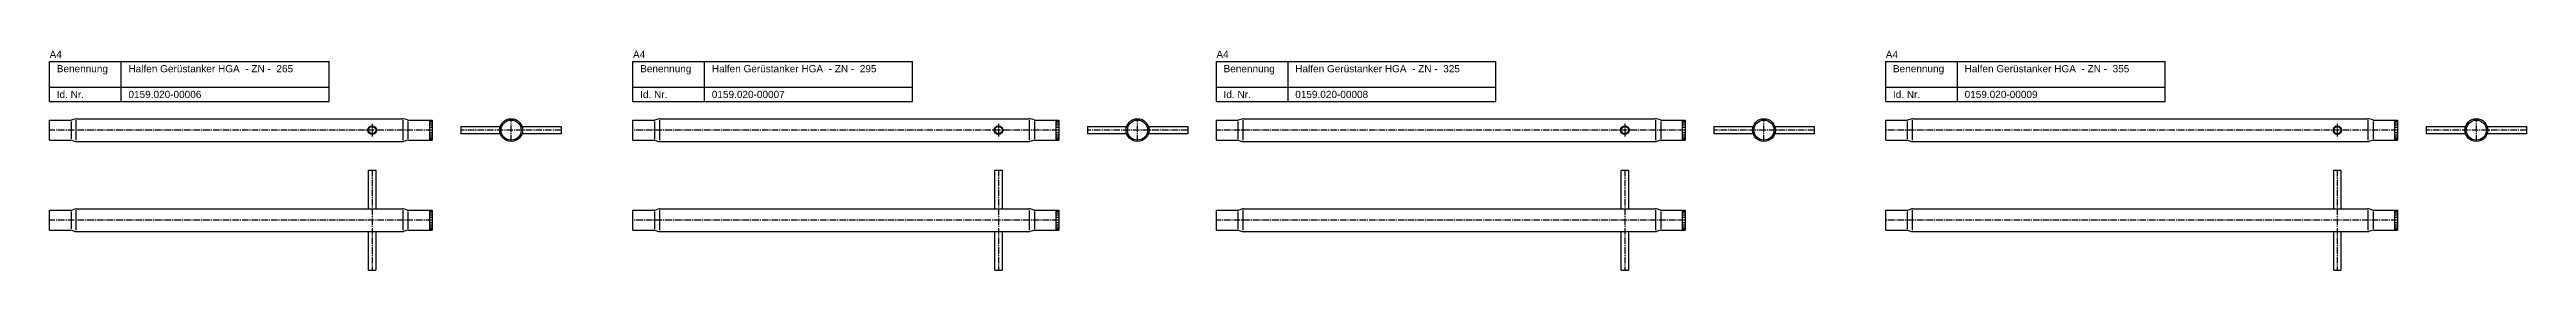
# Model space of a CAD drawing. Header units: millimetres. Extents: x -166 to 3147, y 65 to 219.
# Drawn here: x 1419 to 3147, y 65 to 219 of the extents above; entities that cross this region are included whole.
import ezdxf

# ---------------------------------------------------------------- set-up
doc = ezdxf.new("R2010")
doc.units = ezdxf.units.MM
doc.linetypes.add('MITTE2', pattern=[1.125, 0.75, -0.125, 0.125, -0.125])
doc.layers.add('HALFEN', color=2, linetype='Continuous')
doc.styles.add('ARIAL50', font='ARIAL.TTF', dxfattribs={"height": 5})

msp = doc.modelspace()

# ---------------------------------------------------------------- linework, layer by layer
at = {"layer": 'HALFEN'}
for p, q in [((1419.3, 211.4), (1614.3, 211.4)), ((1419.3, 183.4), (1419.3, 211.4)), ((1469.3, 183.4), (1469.3, 211.4)), ((1614.3, 183.4), (1614.3, 211.4)), ((1826.3, 211.4), (2021.3, 211.4)), ((1826.3, 183.4), (1826.3, 211.4)), ((1876.3, 183.4), (1876.3, 211.4)), ((2021.3, 183.4), (2021.3, 211.4)), ((2233.3, 211.4), (2428.3, 211.4)), ((2233.3, 183.4), (2233.3, 211.4)), ((2283.3, 183.4), (2283.3, 211.4)), ((2428.3, 183.4), (2428.3, 211.4)), ((2700.3, 211.4), (2895.3, 211.4)), ((2700.3, 183.4), (2700.3, 211.4)), ((2750.3, 183.4), (2750.3, 211.4)), ((2895.3, 183.4), (2895.3, 211.4)), ((1419.3, 193.4), (1614.3, 193.4)), ((1826.3, 193.4), (2021.3, 193.4)), ((2233.3, 193.4), (2428.3, 193.4)), ((2700.3, 193.4), (2895.3, 193.4)), ((1419.3, 183.4), (1614.3, 183.4)), ((1826.3, 183.4), (2021.3, 183.4)), ((2233.3, 183.4), (2428.3, 183.4)), ((2700.3, 183.4), (2895.3, 183.4)), ((1419.3, 170.4), (1434, 170.4)), ((1419.3, 156.4), (1419.3, 170.4)), ((1419.3, 156.4), (1434, 156.4)), ((1434.5, 170.5), (1437.2, 171.3)), ((1434.5, 156.3), (1437.2, 155.5)), ((1438.1, 171.4), (1665.4, 171.4)), ((1669.1, 170.5), (1666.3, 171.3)), ((1669.1, 156.3), (1666.3, 155.5)), ((1669.5, 170.4), (1686.3, 170.4)), ((1669.5, 156.4), (1686.3, 156.4)), ((1684.3, 170.4), (1684.3, 156.4)), ((1686.3, 170.4), (1686.3, 156.4)), ((1706.3, 165.9), (1733.3, 165.9)), ((1706.3, 165.9), (1706.3, 160.9)), ((1733.3, 160.9), (1706.3, 160.9)), ((1749.3, 165.9), (1776.3, 165.9)), ((1776.3, 160.9), (1749.3, 160.9)), ((1776.3, 165.9), (1776.3, 160.9)), ((1826.3, 170.4), (1841, 170.4)), ((1826.3, 156.4), (1826.3, 170.4)), ((1826.3, 156.4), (1841, 156.4)), ((1841.5, 170.5), (1844.2, 171.3)), ((1841.5, 156.3), (1844.2, 155.5)), ((1845.1, 171.4), (2102.4, 171.4)), ((2106.1, 170.5), (2103.3, 171.3)), ((2106.1, 156.3), (2103.3, 155.5)), ((2106.5, 170.4), (2123.3, 170.4)), ((2106.5, 156.4), (2123.3, 156.4)), ((2121.3, 170.4), (2121.3, 156.4)), ((2123.3, 170.4), (2123.3, 156.4)), ((2143.3, 165.9), (2170.3, 165.9)), ((2143.3, 165.9), (2143.3, 160.9)), ((2170.3, 160.9), (2143.3, 160.9)), ((2186.3, 165.9), (2213.3, 165.9)), ((2213.3, 160.9), (2186.3, 160.9)), ((2213.3, 165.9), (2213.3, 160.9)), ((2233.3, 170.4), (2248, 170.4)), ((2233.3, 156.4), (2233.3, 170.4)), ((2233.3, 156.4), (2248, 156.4)), ((2248.5, 170.5), (2251.2, 171.3)), ((2248.5, 156.3), (2251.2, 155.5)), ((2252.1, 171.4), (2539.4, 171.4)), ((2543.1, 170.5), (2540.3, 171.3)), ((2543.1, 156.3), (2540.3, 155.5)), ((2543.5, 170.4), (2560.3, 170.4)), ((2543.5, 156.4), (2560.3, 156.4)), ((2558.3, 170.4), (2558.3, 156.4)), ((2560.3, 170.4), (2560.3, 156.4)), ((2580.3, 165.9), (2607.3, 165.9)), ((2580.3, 165.9), (2580.3, 160.9)), ((2607.3, 160.9), (2580.3, 160.9)), ((2623.3, 165.9), (2650.3, 165.9)), ((2650.3, 160.9), (2623.3, 160.9)), ((2650.3, 165.9), (2650.3, 160.9)), ((2700.3, 170.4), (2715, 170.4)), ((2700.3, 156.4), (2700.3, 170.4)), ((2700.3, 156.4), (2715, 156.4)), ((2715.5, 170.5), (2718.2, 171.3)), ((2715.5, 156.3), (2718.2, 155.5)), ((2719.1, 171.4), (3036.4, 171.4)), ((3040.1, 170.5), (3037.3, 171.3)), ((3040.1, 156.3), (3037.3, 155.5)), ((3040.5, 170.4), (3057.3, 170.4)), ((3040.5, 156.4), (3057.3, 156.4)), ((3055.3, 170.4), (3055.3, 156.4)), ((3057.3, 170.4), (3057.3, 156.4)), ((3077.3, 165.9), (3104.3, 165.9)), ((3077.3, 165.9), (3077.3, 160.9)), ((3104.3, 160.9), (3077.3, 160.9)), ((3120.3, 165.9), (3147.3, 165.9)), ((3147.3, 160.9), (3120.3, 160.9)), ((3147.3, 165.9), (3147.3, 160.9)), ((1438.1, 155.4), (1665.4, 155.4)), ((1845.1, 155.4), (2102.4, 155.4)), ((2252.1, 155.4), (2539.4, 155.4)), ((2719.1, 155.4), (3036.4, 155.4)), ((1641.8, 135.4), (1646.8, 135.4)), ((1641.8, 108.4), (1641.8, 135.4)), ((1646.8, 135.4), (1646.8, 108.4)), ((2078.8, 135.4), (2083.8, 135.4)), ((2078.8, 108.4), (2078.8, 135.4)), ((2083.8, 135.4), (2083.8, 108.4)), ((2515.8, 135.4), (2520.8, 135.4)), ((2515.8, 108.4), (2515.8, 135.4)), ((2520.8, 135.4), (2520.8, 108.4)), ((3012.8, 135.4), (3017.8, 135.4)), ((3012.8, 108.4), (3012.8, 135.4)), ((3017.8, 135.4), (3017.8, 108.4)), ((1419.3, 107.4), (1434, 107.4)), ((1419.3, 93.4), (1419.3, 107.4)), ((1434.5, 107.5), (1437.2, 108.3)), ((1438.1, 108.4), (1665.4, 108.4)), ((1669.1, 107.5), (1666.3, 108.3)), ((1669.5, 107.4), (1686.3, 107.4)), ((1684.3, 107.4), (1684.3, 93.4)), ((1686.3, 107.4), (1686.3, 93.4)), ((1826.3, 107.4), (1841, 107.4)), ((1826.3, 93.4), (1826.3, 107.4)), ((1841.5, 107.5), (1844.2, 108.3)), ((1845.1, 108.4), (2102.4, 108.4)), ((2106.1, 107.5), (2103.3, 108.3)), ((2106.5, 107.4), (2123.3, 107.4)), ((2121.3, 107.4), (2121.3, 93.4)), ((2123.3, 107.4), (2123.3, 93.4)), ((2233.3, 107.4), (2248, 107.4)), ((2233.3, 93.4), (2233.3, 107.4)), ((2248.5, 107.5), (2251.2, 108.3)), ((2252.1, 108.4), (2539.4, 108.4)), ((2543.1, 107.5), (2540.3, 108.3)), ((2543.5, 107.4), (2560.3, 107.4)), ((2558.3, 107.4), (2558.3, 93.4)), ((2560.3, 107.4), (2560.3, 93.4)), ((2700.3, 107.4), (2715, 107.4)), ((2700.3, 93.4), (2700.3, 107.4)), ((2715.5, 107.5), (2718.2, 108.3)), ((2719.1, 108.4), (3036.4, 108.4)), ((3040.1, 107.5), (3037.3, 108.3)), ((3040.5, 107.4), (3057.3, 107.4)), ((3055.3, 107.4), (3055.3, 93.4)), ((3057.3, 107.4), (3057.3, 93.4)), ((1419.3, 93.4), (1434, 93.4)), ((1434.5, 93.3), (1437.2, 92.5)), ((1438.1, 92.4), (1665.4, 92.4)), ((1641.8, 65.4), (1641.8, 92.4)), ((1646.8, 92.4), (1646.8, 65.4)), ((1669.1, 93.3), (1666.3, 92.5)), ((1669.5, 93.4), (1686.3, 93.4)), ((1826.3, 93.4), (1841, 93.4)), ((1841.5, 93.3), (1844.2, 92.5)), ((1845.1, 92.4), (2102.4, 92.4)), ((2078.8, 65.4), (2078.8, 92.4)), ((2083.8, 92.4), (2083.8, 65.4)), ((2106.1, 93.3), (2103.3, 92.5)), ((2106.5, 93.4), (2123.3, 93.4)), ((2233.3, 93.4), (2248, 93.4)), ((2248.5, 93.3), (2251.2, 92.5)), ((2252.1, 92.4), (2539.4, 92.4)), ((2515.8, 65.4), (2515.8, 92.4)), ((2520.8, 92.4), (2520.8, 65.4)), ((2543.1, 93.3), (2540.3, 92.5)), ((2543.5, 93.4), (2560.3, 93.4)), ((2700.3, 93.4), (2715, 93.4)), ((2715.5, 93.3), (2718.2, 92.5)), ((2719.1, 92.4), (3036.4, 92.4)), ((3012.8, 65.4), (3012.8, 92.4)), ((3017.8, 92.4), (3017.8, 65.4)), ((3040.1, 93.3), (3037.3, 92.5)), ((3040.5, 93.4), (3057.3, 93.4)), ((1641.8, 65.4), (1646.8, 65.4)), ((2078.8, 65.4), (2083.8, 65.4)), ((2515.8, 65.4), (2520.8, 65.4)), ((3012.8, 65.4), (3017.8, 65.4))]:
    msp.add_line(p, q, dxfattribs=at)
at = {"layer": 'HALFEN', "color": 1, "linetype": 'MITTE2', "ltscale": 6}
for p, q in [((1686.3, 163.4), (1419.3, 163.4)), ((1776.3, 163.4), (1706.3, 163.4)), ((1741.3, 155.4), (1741.3, 171.4)), ((2123.3, 163.4), (1826.3, 163.4)), ((2213.3, 163.4), (2143.3, 163.4)), ((2178.3, 155.4), (2178.3, 171.4)), ((2560.3, 163.4), (2233.3, 163.4)), ((2650.3, 163.4), (2580.3, 163.4)), ((2615.3, 155.4), (2615.3, 171.4)), ((3057.3, 163.4), (2700.3, 163.4)), ((3147.3, 163.4), (3077.3, 163.4)), ((3112.3, 155.4), (3112.3, 171.4)), ((1644.3, 135.4), (1644.3, 65.4)), ((2081.3, 135.4), (2081.3, 65.4)), ((2518.3, 135.4), (2518.3, 65.4)), ((3015.3, 135.4), (3015.3, 65.4)), ((1686.3, 100.4), (1419.3, 100.4)), ((2123.3, 100.4), (1826.3, 100.4)), ((2560.3, 100.4), (2233.3, 100.4)), ((3057.3, 100.4), (2700.3, 100.4))]:
    msp.add_line(p, q, dxfattribs=at)
at = {"layer": 'HALFEN', "color": 1}
for p, q in [((1434.3, 169.4), (1434.3, 157.4)), ((1437.7, 170.4), (1437.7, 156.4)), ((1665.9, 156.4), (1665.9, 170.4)), ((1669.3, 169.4), (1669.3, 157.4)), ((1686, 170.2), (1684.6, 170.2)), ((1686, 169.5), (1684.6, 169.5)), ((1686, 168.3), (1684.6, 168.3)), ((1686, 166.9), (1684.6, 166.9)), ((1686, 165.2), (1684.6, 165.2)), ((1686, 161.6), (1684.6, 161.6)), ((1686, 159.9), (1684.6, 159.9)), ((1686, 158.4), (1684.6, 158.4)), ((1686, 157.3), (1684.6, 157.3)), ((1686, 156.6), (1684.6, 156.6)), ((1841.3, 169.4), (1841.3, 157.4)), ((1844.7, 170.4), (1844.7, 156.4)), ((2102.9, 156.4), (2102.9, 170.4)), ((2106.3, 169.4), (2106.3, 157.4)), ((2123, 170.2), (2121.6, 170.2)), ((2123, 169.5), (2121.6, 169.5)), ((2123, 168.3), (2121.6, 168.3)), ((2123, 166.9), (2121.6, 166.9)), ((2123, 165.2), (2121.6, 165.2)), ((2123, 161.6), (2121.6, 161.6)), ((2123, 159.9), (2121.6, 159.9)), ((2123, 158.4), (2121.6, 158.4)), ((2123, 157.3), (2121.6, 157.3)), ((2123, 156.6), (2121.6, 156.6)), ((2248.3, 169.4), (2248.3, 157.4)), ((2251.7, 170.4), (2251.7, 156.4)), ((2539.9, 156.4), (2539.9, 170.4)), ((2543.3, 169.4), (2543.3, 157.4)), ((2560, 170.2), (2558.6, 170.2)), ((2560, 169.5), (2558.6, 169.5)), ((2560, 168.3), (2558.6, 168.3)), ((2560, 166.9), (2558.6, 166.9)), ((2560, 165.2), (2558.6, 165.2)), ((2560, 161.6), (2558.6, 161.6)), ((2560, 159.9), (2558.6, 159.9)), ((2560, 158.4), (2558.6, 158.4)), ((2560, 157.3), (2558.6, 157.3)), ((2560, 156.6), (2558.6, 156.6)), ((2715.3, 169.4), (2715.3, 157.4)), ((2718.7, 170.4), (2718.7, 156.4)), ((3036.9, 156.4), (3036.9, 170.4)), ((3040.3, 169.4), (3040.3, 157.4)), ((3057, 170.2), (3055.6, 170.2)), ((3057, 169.5), (3055.6, 169.5)), ((3057, 168.3), (3055.6, 168.3)), ((3057, 166.9), (3055.6, 166.9)), ((3057, 165.2), (3055.6, 165.2)), ((3057, 161.6), (3055.6, 161.6)), ((3057, 159.9), (3055.6, 159.9)), ((3057, 158.4), (3055.6, 158.4)), ((3057, 157.3), (3055.6, 157.3)), ((3057, 156.6), (3055.6, 156.6)), ((1434.3, 106.4), (1434.3, 94.4)), ((1437.7, 107.4), (1437.7, 93.4)), ((1665.9, 93.4), (1665.9, 107.4)), ((1669.3, 106.4), (1669.3, 94.4)), ((1686, 107.2), (1684.6, 107.2)), ((1686, 106.5), (1684.6, 106.5)), ((1686, 105.3), (1684.6, 105.3)), ((1686, 103.9), (1684.6, 103.9)), ((1841.3, 106.4), (1841.3, 94.4)), ((1844.7, 107.4), (1844.7, 93.4)), ((2102.9, 93.4), (2102.9, 107.4)), ((2106.3, 106.4), (2106.3, 94.4)), ((2123, 107.2), (2121.6, 107.2)), ((2123, 106.5), (2121.6, 106.5)), ((2123, 105.3), (2121.6, 105.3)), ((2123, 103.9), (2121.6, 103.9)), ((2248.3, 106.4), (2248.3, 94.4)), ((2251.7, 107.4), (2251.7, 93.4)), ((2539.9, 93.4), (2539.9, 107.4)), ((2543.3, 106.4), (2543.3, 94.4)), ((2560, 107.2), (2558.6, 107.2)), ((2560, 106.5), (2558.6, 106.5)), ((2560, 105.3), (2558.6, 105.3)), ((2560, 103.9), (2558.6, 103.9)), ((2715.3, 106.4), (2715.3, 94.4)), ((2718.7, 107.4), (2718.7, 93.4)), ((3036.9, 93.4), (3036.9, 107.4)), ((3040.3, 106.4), (3040.3, 94.4)), ((3057, 107.2), (3055.6, 107.2)), ((3057, 106.5), (3055.6, 106.5)), ((3057, 105.3), (3055.6, 105.3)), ((3057, 103.9), (3055.6, 103.9)), ((1686, 102.2), (1684.6, 102.2)), ((1686, 98.6), (1684.6, 98.6)), ((1686, 96.9), (1684.6, 96.9)), ((1686, 95.4), (1684.6, 95.4)), ((1686, 94.3), (1684.6, 94.3)), ((1686, 93.6), (1684.6, 93.6)), ((2123, 102.2), (2121.6, 102.2)), ((2123, 98.6), (2121.6, 98.6)), ((2123, 96.9), (2121.6, 96.9)), ((2123, 95.4), (2121.6, 95.4)), ((2123, 94.3), (2121.6, 94.3)), ((2123, 93.6), (2121.6, 93.6)), ((2560, 102.2), (2558.6, 102.2)), ((2560, 98.6), (2558.6, 98.6)), ((2560, 96.9), (2558.6, 96.9)), ((2560, 95.4), (2558.6, 95.4)), ((2560, 94.3), (2558.6, 94.3)), ((2560, 93.6), (2558.6, 93.6)), ((3057, 102.2), (3055.6, 102.2)), ((3057, 98.6), (3055.6, 98.6)), ((3057, 96.9), (3055.6, 96.9)), ((3057, 95.4), (3055.6, 95.4)), ((3057, 94.3), (3055.6, 94.3)), ((3057, 93.6), (3055.6, 93.6))]:
    msp.add_line(p, q, dxfattribs=at)
at = {"layer": 'HALFEN', "color": 1, "linetype": 'MITTE2', "ltscale": 3}
for p, q in [((1644.3, 167.9), (1644.3, 158.9)), ((2081.3, 167.9), (2081.3, 158.9)), ((2518.3, 167.9), (2518.3, 158.9)), ((3015.3, 167.9), (3015.3, 158.9))]:
    msp.add_line(p, q, dxfattribs=at)
at = {"layer": 'HALFEN'}
for centre, radius in [((1644.3, 163.4), 3), ((1644.3, 163.4), 2.5), ((1741.3, 163.4), 8), ((1741.3, 163.4), 7), ((2081.3, 163.4), 3), ((2081.3, 163.4), 2.5), ((2178.3, 163.4), 8), ((2178.3, 163.4), 7), ((2518.3, 163.4), 3), ((2518.3, 163.4), 2.5), ((2615.3, 163.4), 8), ((2615.3, 163.4), 7), ((3015.3, 163.4), 3), ((3015.3, 163.4), 2.5), ((3112.3, 163.4), 8), ((3112.3, 163.4), 7)]:
    msp.add_circle(centre, radius, dxfattribs=at)
for centre, radius, start, end in [((1434, 171.9), 1.5, 270, 286.3808), ((1434, 154.9), 1.5, 73.6192, 90), ((1438.1, 168.4), 3, 90, 106.3808), ((1438.1, 158.4), 3, 253.6192, 270), ((1665.4, 168.4), 3, 73.6192, 90), ((1665.4, 158.4), 3, 270, 286.3808), ((1669.5, 171.9), 1.5, 253.6192, 270), ((1669.5, 154.9), 1.5, 90, 106.3808), ((1841, 171.9), 1.5, 270, 286.3808), ((1841, 154.9), 1.5, 73.6192, 90), ((1845.1, 168.4), 3, 90, 106.3808), ((1845.1, 158.4), 3, 253.6192, 270), ((2102.4, 168.4), 3, 73.6192, 90), ((2102.4, 158.4), 3, 270, 286.3808), ((2106.5, 171.9), 1.5, 253.6192, 270), ((2106.5, 154.9), 1.5, 90, 106.3808), ((2248, 171.9), 1.5, 270, 286.3808), ((2248, 154.9), 1.5, 73.6192, 90), ((2252.1, 168.4), 3, 90, 106.3808), ((2252.1, 158.4), 3, 253.6192, 270), ((2539.4, 168.4), 3, 73.6192, 90), ((2539.4, 158.4), 3, 270, 286.3808), ((2543.5, 171.9), 1.5, 253.6192, 270), ((2543.5, 154.9), 1.5, 90, 106.3808), ((2715, 171.9), 1.5, 270, 286.3808), ((2715, 154.9), 1.5, 73.6192, 90), ((2719.1, 168.4), 3, 90, 106.3808), ((2719.1, 158.4), 3, 253.6192, 270), ((3036.4, 168.4), 3, 73.6192, 90), ((3036.4, 158.4), 3, 270, 286.3808), ((3040.5, 171.9), 1.5, 253.6192, 270), ((3040.5, 154.9), 1.5, 90, 106.3808), ((1434, 108.9), 1.5, 270, 286.3808), ((1438.1, 105.4), 3, 90, 106.3808), ((1665.4, 105.4), 3, 73.6192, 90), ((1669.5, 108.9), 1.5, 253.6192, 270), ((1841, 108.9), 1.5, 270, 286.3808), ((1845.1, 105.4), 3, 90, 106.3808), ((2102.4, 105.4), 3, 73.6192, 90), ((2106.5, 108.9), 1.5, 253.6192, 270), ((2248, 108.9), 1.5, 270, 286.3808), ((2252.1, 105.4), 3, 90, 106.3808), ((2539.4, 105.4), 3, 73.6192, 90), ((2543.5, 108.9), 1.5, 253.6192, 270), ((2715, 108.9), 1.5, 270, 286.3808), ((2719.1, 105.4), 3, 90, 106.3808), ((3036.4, 105.4), 3, 73.6192, 90), ((3040.5, 108.9), 1.5, 253.6192, 270), ((1434, 91.9), 1.5, 73.6192, 90), ((1438.1, 95.4), 3, 253.6192, 270), ((1665.4, 95.4), 3, 270, 286.3808), ((1669.5, 91.9), 1.5, 90, 106.3808), ((1841, 91.9), 1.5, 73.6192, 90), ((1845.1, 95.4), 3, 253.6192, 270), ((2102.4, 95.4), 3, 270, 286.3808), ((2106.5, 91.9), 1.5, 90, 106.3808), ((2248, 91.9), 1.5, 73.6192, 90), ((2252.1, 95.4), 3, 253.6192, 270), ((2539.4, 95.4), 3, 270, 286.3808), ((2543.5, 91.9), 1.5, 90, 106.3808), ((2715, 91.9), 1.5, 73.6192, 90), ((2719.1, 95.4), 3, 253.6192, 270), ((3036.4, 95.4), 3, 270, 286.3808), ((3040.5, 91.9), 1.5, 90, 106.3808)]:
    msp.add_arc(centre, radius, start, end, dxfattribs=at)

# ---------------------------------------------------------------- texts
at = {"layer": 'HALFEN', "style": 'ARIAL50'}
for s, p in [('A4', (1419.3, 213.9)), ('Benennung', (1424.3, 203.9)), ('Halfen Gerüstanker HGA  - ZN -  265', (1474.3, 203.9)), ('A4', (1826.3, 213.9)), ('Benennung', (1831.3, 203.9)), ('Halfen Gerüstanker HGA  - ZN -  295', (1881.3, 203.9)), ('A4', (2233.3, 213.9)), ('Benennung', (2238.3, 203.9)), ('Halfen Gerüstanker HGA  - ZN -  325', (2288.3, 203.9)), ('A4', (2700.3, 213.9)), ('Benennung', (2705.3, 203.9)), ('Halfen Gerüstanker HGA  - ZN -  355', (2755.3, 203.9)), ('Id. Nr.', (1424.3, 185.9)), ('0159.020-00006', (1474.3, 185.9)), ('Id. Nr.', (1831.3, 185.9)), ('0159.020-00007', (1881.3, 185.9)), ('Id. Nr.', (2238.3, 185.9)), ('0159.020-00008', (2288.3, 185.9)), ('Id. Nr.', (2705.3, 185.9)), ('0159.020-00009', (2755.3, 185.9))]:
    msp.add_text(s, height=5, dxfattribs=at).set_placement(p)

doc.saveas('drawing.dxf')
